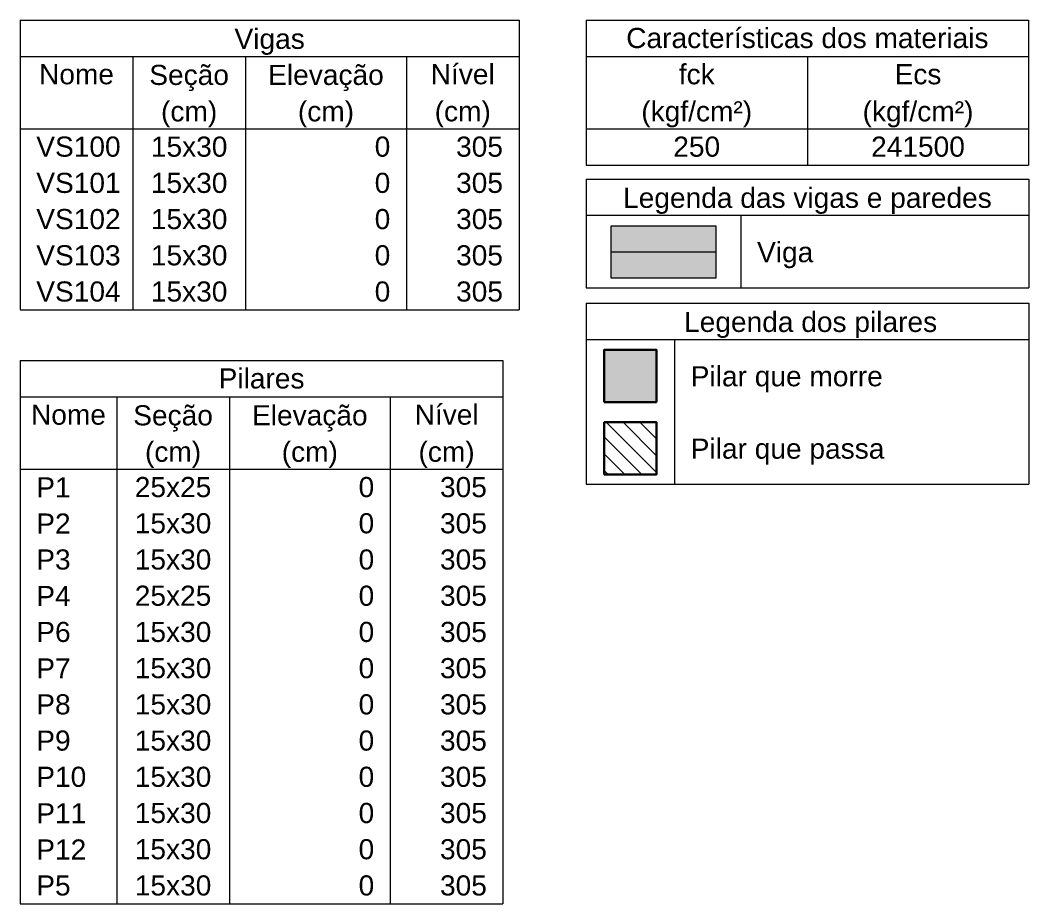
# Model space of a CAD drawing. Header units: inches. Extents: x -52 to 802, y -168 to 85.
# Drawn here: x 67.95 to 78.57, y -20.32 to -11.02 of the extents above; entities that cross this region are included whole.
import ezdxf

# ---------------------------------------------------------------- set-up
doc = ezdxf.new("R2010")
doc.units = ezdxf.units.IN
doc.header["$MEASUREMENT"] = 0
for name, color, linetype, lineweight in [('FO-Eixos', 5, 'Continuous', 5), ('FO-Hachura pilar que morre', 106, 'Continuous', 5), ('FO-Hachura pilar que passa', 19, 'Continuous', 5), ('FO-Hachura viga', 43, 'Continuous', 5), ('FO-Pilares', 4, 'Continuous', 30), ('FO-Textos das vigas', 7, 'Continuous', 5), ('FO-Textos dos pilares', 7, 'Continuous', 5), ('FO-Vigas', 1, 'Continuous', 20)]:
    doc.layers.add(name, color=color, linetype=linetype, lineweight=lineweight)
doc.styles.add('Arial', font='arial.ttf')

msp = doc.modelspace()

# ---------------------------------------------------------------- hatches: boundary and pattern name
at = {"layer": 'FO-Hachura pilar que morre', "linetype": 'Continuous'}
msp.add_hatch(color=256, dxfattribs=at).paths.add_polyline_path([(74.0957, -15.0419), (74.0957, -14.4912), (74.6464, -14.4912), (74.6464, -15.0419), (74.0957, -15.0419)])
at = {"layer": 'FO-Hachura pilar que passa', "linetype": 'Continuous'}
h = msp.add_hatch(dxfattribs=at)
h.set_pattern_fill('ANSI31', color=256, angle=90, style=0)
h.set_pattern_definition([(135, (47.80482, -12.80649), (-0.08838835, -0.08838835), [])])
h.paths.add_polyline_path([(74.0957, -15.8043), (74.0957, -15.2537), (74.6464, -15.2537), (74.6464, -15.8043), (74.0957, -15.8043)])
at = {"layer": 'FO-Hachura viga', "linetype": 'Continuous'}
msp.add_hatch(color=256, dxfattribs=at).paths.add_polyline_path([(74.1699, -13.7356), (74.1699, -13.1849), (75.2712, -13.1849), (75.2712, -13.7356), (74.1699, -13.7356)])

# ---------------------------------------------------------------- linework, layer by layer
at = {"layer": 'FO-Eixos'}
msp.add_line((74.1699, -13.4603), (75.2712, -13.4603), dxfattribs=at)
at = {"layer": 'FO-Pilares'}
for points in [[(74.0957, -15.0419), (74.0957, -14.4912), (74.6464, -14.4912), (74.6464, -15.0419), (74.0957, -15.0419)], [(74.0957, -15.8043), (74.0957, -15.2537), (74.6464, -15.2537), (74.6464, -15.8043), (74.0957, -15.8043)]]:
    msp.add_lwpolyline(points, close=True, dxfattribs=at)
at = {"layer": 'FO-Textos das vigas'}
for p, q in [((67.9467, -11.0214), (73.1993, -11.0214)), ((67.9467, -11.0214), (67.9467, -14.0714)), ((73.1993, -11.0214), (73.1993, -14.0714)), ((73.9051, -11.0214), (78.5647, -11.0214)), ((73.9051, -11.0214), (73.9051, -11.4027)), ((78.5647, -11.0214), (78.5647, -11.4027)), ((67.9467, -11.4027), (73.1993, -11.4027)), ((69.1328, -11.4027), (69.1328, -14.0714)), ((70.3189, -11.4027), (70.3189, -14.0714)), ((72.0133, -11.4027), (72.0133, -14.0714)), ((73.9051, -11.4027), (78.5647, -11.4027)), ((73.9051, -11.4027), (73.9051, -12.5464)), ((76.2349, -11.4027), (76.2349, -12.5464)), ((78.5647, -11.4027), (78.5647, -12.5464)), ((67.9467, -12.1652), (73.1993, -12.1652)), ((73.9051, -12.1652), (78.5647, -12.1652)), ((73.9051, -12.5464), (78.5647, -12.5464)), ((73.9051, -12.6945), (78.5667, -12.6945)), ((73.9051, -12.6945), (73.9051, -13.8383)), ((78.5667, -12.6945), (78.5667, -13.8383)), ((73.9051, -13.0758), (78.5667, -13.0758)), ((75.536, -13.0758), (75.536, -13.8383)), ((73.9051, -13.8383), (78.5667, -13.8383)), ((73.9051, -14.0008), (78.5667, -14.0008)), ((73.9051, -14.0008), (73.9051, -15.907)), ((78.5667, -14.0008), (78.5667, -15.907)), ((67.9467, -14.0714), (73.1993, -14.0714)), ((73.9051, -14.382), (78.5667, -14.382)), ((74.837, -14.382), (74.837, -15.907)), ((73.9051, -15.907), (78.5667, -15.907))]:
    msp.add_line(p, q, dxfattribs=at)
at = {"layer": 'FO-Textos dos pilares'}
for p, q in [((67.9467, -14.6049), (73.0299, -14.6049)), ((67.9467, -14.6049), (67.9467, -20.3235)), ((73.0299, -14.6049), (73.0299, -20.3235)), ((67.9467, -14.9862), (73.0299, -14.9862)), ((68.9633, -14.9862), (68.9633, -20.3235)), ((70.1494, -14.9862), (70.1494, -20.3235)), ((71.8438, -14.9862), (71.8438, -20.3235)), ((67.9467, -15.7487), (73.0299, -15.7487)), ((67.9467, -20.3235), (73.0299, -20.3235))]:
    msp.add_line(p, q, dxfattribs=at)
at = {"layer": 'FO-Vigas'}
msp.add_lwpolyline([(74.1699, -13.7356), (74.1699, -13.1849), (75.2712, -13.1849), (75.2712, -13.7356), (74.1699, -13.7356)], close=True, dxfattribs=at)

# ---------------------------------------------------------------- texts
at = {"layer": 'FO-Textos das vigas', "linetype": 'Continuous', "char_height": 0.2118, "line_spacing_factor": 0.798, "style": 'Arial'}
for s, insert, width, attachment_point in [('Vigas', (70.5734, -11.3876), 1.495849, 8), ('Características dos materiais', (76.2349, -11.318), 7.703329, 8), ('Nível', (72.6063, -11.6992), 1.361979, 8), ('Nome', (68.5397, -11.6992), 1.591886, 8), ('Seção', (69.7254, -11.7686), 1.693743, 8), ('Elevação', (71.1664, -11.7686), 2.459128, 8), ('fck', (75.07, -11.6992), 0.765386, 8), ('Ecs', (77.3998, -11.6992), 0.998202, 8), ('(cm)', (69.7254, -12.1506), 1.193187, 8), ('(cm)', (71.1664, -12.1506), 1.193187, 8), ('(cm)', (72.6064, -12.1506), 1.193187, 8), ('(kgf/cm²)', (75.0698, -12.1507), 2.354361, 8), ('(kgf/cm²)', (77.3998, -12.1507), 2.354361, 8), ('VS100', (68.1161, -12.4617), 1.79269, 7), ('15x30', (69.7258, -12.4617), 1.620988, 8), ('0', (71.8438, -12.4617), 0.331764, 9), ('305', (73.0299, -12.4617), 0.995292, 9), ('250', (75.07, -12.4617), 0.995292, 8), ('241500', (77.3998, -12.4617), 1.990584, 8), ('VS101', (68.1161, -12.8429), 1.79269, 7), ('15x30', (69.7258, -12.8429), 1.620988, 8), ('0', (71.8438, -12.8429), 0.331764, 9), ('305', (73.0299, -12.8429), 0.995292, 9), ('Legenda das vigas e paredes', (76.2355, -13.0613), 5.040509, 8), ('VS102', (68.1161, -13.2242), 1.79269, 7), ('15x30', (69.7258, -13.2242), 1.620988, 8), ('0', (71.8438, -13.2242), 0.331764, 9), ('305', (73.0299, -13.2242), 0.995292, 9), ('Viga', (75.7054, -13.6333), 1.196097, 7), ('VS103', (68.1161, -13.6054), 1.79269, 7), ('15x30', (69.7258, -13.6054), 1.620988, 8), ('0', (71.8438, -13.6054), 0.331764, 9), ('305', (73.0299, -13.6054), 0.995292, 9), ('VS104', (68.1161, -13.9866), 1.79269, 7), ('15x30', (69.7258, -13.9866), 1.620988, 8), ('0', (71.8438, -13.9866), 0.331764, 9), ('305', (73.0299, -13.9866), 0.995292, 9), ('Legenda dos pilares', (76.2692, -14.3675), 5.37807, 8), ('Pilar que morre', (75.0068, -14.9395), 4.080116, 7), ('Pilar que passa', (75.0068, -15.7015), 4.117949, 7)]:
    msp.add_mtext(s, dxfattribs=dict(at, insert=insert, width=width, attachment_point=attachment_point))
at = {"layer": 'FO-Textos dos pilares', "linetype": 'Continuous', "char_height": 0.2118, "line_spacing_factor": 0.798, "style": 'Arial'}
for s, insert, width, attachment_point in [('Pilares', (70.4883, -14.9015), 1.827613, 8), ('Nome', (68.455, -15.2827), 1.591886, 8), ('Seção', (69.5564, -15.3523), 1.693743, 8), ('Elevação', (70.9964, -15.3523), 2.459128, 8), ('Nível', (72.4369, -15.2827), 1.361979, 8), ('(cm)', (69.5564, -15.7343), 1.193187, 8), ('(cm)', (70.9964, -15.7343), 1.193187, 8), ('(cm)', (72.4364, -15.7343), 1.193187, 8), ('P1', (68.1161, -16.0452), 0.730463, 7), ('25x25', (69.5564, -16.0452), 1.620988, 8), ('0', (71.6744, -16.0452), 0.331764, 9), ('305', (72.8605, -16.0452), 0.995292, 9), ('P2', (68.1161, -16.4264), 0.730463, 7), ('15x30', (69.5564, -16.4264), 1.620988, 8), ('0', (71.6744, -16.4264), 0.331764, 9), ('305', (72.8605, -16.4264), 0.995292, 9), ('P3', (68.1161, -16.8077), 0.730463, 7), ('15x30', (69.5564, -16.8077), 1.620988, 8), ('0', (71.6744, -16.8077), 0.331764, 9), ('305', (72.8605, -16.8077), 0.995292, 9), ('P4', (68.1161, -17.1889), 0.730463, 7), ('25x25', (69.5564, -17.1889), 1.620988, 8), ('0', (71.6744, -17.1889), 0.331764, 9), ('305', (72.8605, -17.1889), 0.995292, 9), ('P6', (68.1161, -17.5701), 0.730463, 7), ('15x30', (69.5564, -17.5701), 1.620988, 8), ('0', (71.6744, -17.5701), 0.331764, 9), ('305', (72.8605, -17.5701), 0.995292, 9), ('15x30', (69.5564, -17.9514), 1.620988, 8), ('0', (71.6744, -17.9514), 0.331764, 9), ('305', (72.8605, -17.9514), 0.995292, 9), ('P7', (68.1161, -17.9514), 0.730463, 7), ('P8', (68.1161, -18.3326), 0.730463, 7), ('15x30', (69.5564, -18.3326), 1.620988, 8), ('0', (71.6744, -18.3326), 0.331764, 9), ('305', (72.8605, -18.3326), 0.995292, 9), ('P9', (68.1161, -18.7139), 0.730463, 7), ('15x30', (69.5564, -18.7139), 1.620988, 8), ('0', (71.6744, -18.7139), 0.331764, 9), ('305', (72.8605, -18.7139), 0.995292, 9), ('P10', (68.1161, -19.0951), 0.730463, 7), ('15x30', (69.5564, -19.0951), 1.620988, 8), ('0', (71.6744, -19.0951), 0.331764, 9), ('305', (72.8605, -19.0951), 0.995292, 9), ('P11', (68.1161, -19.4763), 1.062227, 7), ('15x30', (69.5564, -19.4763), 1.620988, 8), ('0', (71.6744, -19.4763), 0.331764, 9), ('305', (72.8605, -19.4763), 0.995292, 9), ('P12', (68.1161, -19.8576), 1.062227, 7), ('15x30', (69.5564, -19.8576), 1.620988, 8), ('0', (71.6744, -19.8576), 0.331764, 9), ('305', (72.8605, -19.8576), 0.995292, 9), ('P5', (68.1161, -20.2388), 1.129162, 7), ('15x30', (69.5564, -20.2388), 1.620988, 8), ('0', (71.6744, -20.2388), 0.331764, 9), ('305', (72.8605, -20.2388), 0.995292, 9)]:
    msp.add_mtext(s, dxfattribs=dict(at, insert=insert, width=width, attachment_point=attachment_point))

doc.saveas('drawing.dxf')
